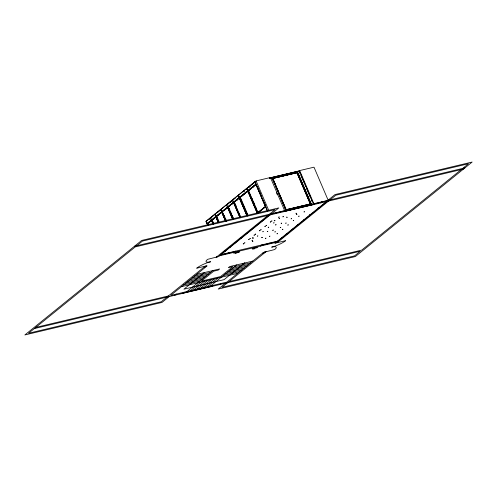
<?xml version="1.0" encoding="UTF-8"?>
<svg xmlns="http://www.w3.org/2000/svg" width="497" height="497" viewBox="0 0 497 497"><rect width="100%" height="100%" fill="white"/><g stroke="black" fill="none" stroke-linecap="round" stroke-linejoin="round"><path stroke-width="0.75" d="M275.574 224.93L276.146 224.663L275.618 224.948M287.173 217.313C285.955 217.997 287.657 217.059 286.663 217.052M272.766 230.335L273.331 230.061L272.785 230.353M278.568 217.438L278.947 216.891M277.419 233.584L277.04 233.739M277.444 233.689L277.065 233.845M282.824 229.204L282.445 229.365M282.855 229.31L282.47 229.471M288.235 224.83L287.856 224.992M288.26 224.936L287.881 225.098M293.64 220.457L293.261 220.618M293.665 220.562L293.286 220.724M299.051 216.083L298.666 216.238M299.076 216.189L298.697 216.344M304.456 211.703L304.077 211.865M304.481 211.809L304.102 211.97M244.847 242.797L244.462 242.958M244.872 242.903L244.493 243.064M250.252 238.423L249.873 238.585M250.277 238.529L249.898 238.69M255.663 234.05L255.278 234.205M255.688 234.155L255.303 234.311M261.068 229.67L260.689 229.831M261.093 229.776L260.714 229.937M266.473 225.296L266.094 225.458M266.504 225.402L266.119 225.563M271.884 220.923L271.505 221.084M271.909 221.028L271.53 221.184M252.259 240.455L251.936 240.529M252.501 240.262L252.178 240.337M257.663 236.081L257.347 236.156M257.906 235.882L257.583 235.957M263.075 231.701L262.751 231.776M263.311 231.509L262.994 231.583M268.479 227.328L268.156 227.402M268.722 227.135L268.399 227.21M273.89 222.954L273.567 223.029M274.127 222.755L273.81 222.836M279.295 218.574L278.972 218.655M279.538 218.382L279.215 218.456M269.734 236.305L269.411 236.386M269.977 236.112L269.654 236.187M275.139 231.931L274.822 232.006M275.381 231.739L275.058 231.813M280.55 227.558L280.227 227.632M280.793 227.365L280.47 227.44M285.955 223.184L285.638 223.259M286.197 222.985L285.874 223.066M291.366 218.804L291.043 218.885M291.602 218.612L291.285 218.686M296.771 214.431L296.448 214.505M297.013 214.238L296.69 214.313M136.694 245.748L142.459 241.076L275.108 209.61L216.152 257.316M255.812 181.461L254.967 181.666L205.944 221.333L207.64 225.197M232.559 199.987L206.031 221.432L206.976 223.638L227.464 207.069M278.258 240.977L220.32 254.775L270.387 214.238L284.719 210.84L270.436 177.516L256.104 180.914L246.816 188.431L247.761 190.637L255.918 184.045L254.973 181.846M209.56 218.885L211.225 217.543M211.765 217.102L212.853 216.22M217.357 212.579L221.513 209.212L220.668 209.417L225.694 221.022M227.93 204.025L229.117 203.062M230.304 202.099L235.603 197.812M243.313 191.575L244.518 190.6M246.326 189.133L247.537 188.158M248.717 187.201L254.035 182.896M209.585 219.028L211.219 217.705L209.604 219.022M206.354 221.687L207.317 223.88M233.404 202.267L227.539 207L226.595 204.795M233.478 202.192L239.225 197.557L238.28 195.352L232.534 199.993L233.379 202.273M256.061 184.12L206.994 223.793L207.963 223.569M211.43 220.413L207.218 223.812L209.218 222.65M213.468 223.762L211.946 220.208L216.201 216.791L218.643 222.476L216.052 216.667L221.681 212.113L222.053 212.026L225.762 220.544M225.837 221.202L221.873 211.958L227.868 207.317M232.994 219.239L227.812 207.156L233.441 202.602L233.814 202.509L240.213 217.444M240.461 217.27L234.006 202.354L239.684 197.794L233.633 202.441L235.559 201.341M247.257 215.356L239.641 197.582L247.643 191.109M257.458 213.064L247.916 190.885L256.278 184.331M222.109 212.014L216.425 216.58L218.916 222.252M221.873 211.958L227.924 207.305M227.812 207.156L233.87 202.496L240.268 217.431M256.34 184.319L248.289 190.798L257.788 212.822L265.783 206.354L264.87 204.224M212.971 219.618L214.17 218.649M217.978 215.568L219.662 214.201M223.799 210.858L224.924 209.951M226.048 209.038L227.172 208.131M228.608 206.963L230.297 205.596M231.422 204.689L233.112 203.323M236.684 200.434L237.808 199.521M238.933 198.614L240.057 197.7M242.151 196.004L243.294 195.079M244.437 194.153L245.58 193.234M246.723 192.308L247.866 191.382M249.283 190.233L250.997 188.848M252.712 187.462L253.855 186.537M254.998 185.617L256.135 184.691M269.355 178.392L270.436 177.516M297.666 172.204L297.411 172.409L310.96 204.025L311.215 203.82L297.666 172.204L272.07 178.485L297.293 172.502M278.332 192.066L272.778 178.373L286.179 209.647L285.738 210.007L278.513 193.147M296.97 172.77L310.37 204.043L296.97 172.77L272.542 178.56M298.865 171.229L299.306 170.875L313.582 204.192L284.359 211.132M257.365 212.927L265.727 206.373L264.814 204.236M257.347 213.114L265.727 206.373M258.042 212.902L265.591 206.789M205.193 266.181L161.19 301.791L28.54 333.257L135.252 246.91L267.895 215.443M206.199 266.112L206.485 265.876L196.65 268.212A10.996 2.435 -23.2 0 1 210.672 261.751A10.996 2.435 -23.2 0 1 207.609 259.341L217.729 256.775M169.204 296.591L161.997 302.424L24.85 334.953L141.651 240.442L278.798 207.914L218.686 256.551L216.437 257.086M174.826 295.255L176.267 294.087M275.767 213.58L277.208 212.412M227.837 253.284L228.353 252.867M204.472 272.555L183.921 289.179L224.085 279.649L244.636 263.025L245.04 263.342M182.697 293.385L184.138 292.224M283.638 211.71L285.079 210.548M183.896 292.895L184.257 292.603M284.837 211.219L285.197 210.927M234.292 252.283L235.733 251.115M186.947 291.553L212.902 270.554M190.32 290.757L201.136 282.004M193.693 289.956L204.509 281.203M197.067 289.155L207.876 280.401M200.434 288.353L211.25 279.606M203.807 287.552L214.623 278.805M207.181 286.757L217.997 278.003M210.554 285.955L236.51 264.951M260.397 246.09L261.844 244.922M211.442 286.365L211.803 286.073M312.383 204.689L312.743 204.397M211.921 286.452L213.362 285.29M312.861 204.776L314.303 203.615M268.989 243.518L269.504 243.108M219.792 284.588L221.233 283.42M320.733 202.913L322.174 201.745M276.655 241.704L277.164 241.287M225.414 283.253L218.202 289.086L355.349 256.558L472.15 162.047L335.003 194.575L274.897 243.213L285.663 240.672A10.996 2.435 -23.2 0 1 271.642 247.133A10.996 2.435 -23.2 0 1 274.704 249.544L264.578 252.109M278.165 241.051L328.275 200.502L313.998 167.185L299.666 170.583L313.942 203.907L328.275 200.502M266.162 251.569L221.879 287.365L354.529 255.893L360.3 251.227L34.305 328.585M277.121 242.698L335.81 195.209L468.46 163.743L462.695 168.415M461.247 169.576L361.748 250.09L229.105 281.557M296.007 213.219C297.262 213.294 295.429 214.064 296.262 213.511M281.383 223.401C280.55 223.936 282.439 223.234 281.184 223.078M242.791 263.876L244.636 263.025M235.348 253.501L239.355 251.936L237.516 251.749M254.129 249.047L252.29 248.867L256.297 247.295M270.076 177.808L299.306 170.875M269.821 178.019L299.045 171.08M269.641 178.162L298.119 171.403M269.883 178.199L272.841 177.497M276.531 176.621L278.749 176.1M280.227 175.745L283.184 175.043M291.31 173.118L295.746 172.068M270.542 178.094L272.754 177.566M283.104 175.112L285.315 174.584M272.188 178.392L297.529 172.316L311.079 203.932L285.738 210.007M271.927 178.603L297.082 172.676L310.488 203.95M247.748 190.823L248.593 190.624M247.916 190.885L248.717 190.699M239.094 194.986L238.249 195.191L247.195 215.959M239.641 197.582L240.442 197.39M233.273 199.701L232.428 199.9L240.101 217.68M233.484 202.36L234.329 202.161L234.932 203.571M228.508 206.876L227.707 207.063L232.838 219.034M221.724 211.877L222.569 211.679M215.574 214.021L214.729 214.219L218.245 222.308M214.859 214.306L215.804 216.506M210.424 217.897L211.436 220.041M216.052 216.667L216.854 216.481M216.145 216.804L211.573 220.295L212.368 220.103M211.436 220.202L212.281 220.003M207.454 223.979L211.852 220.308L213.381 223.867M286.179 209.647L310.606 203.857M311.215 203.82L285.949 209.84L281.992 200.595M288.589 209.399L295.268 207.814M298.977 206.932L305.649 205.348M134.445 246.282L464.937 167.88M284.098 211.337L313.327 204.404M283.924 211.48L313.222 204.484M269.306 215.114L463.496 169.042M261.869 221.606L260.962 221.538M318.919 208.075L318.012 208.007M252.799 228.496L253.594 228.303M252.625 228.632L253.427 228.44M309.674 215.102L310.476 214.909M246.81 233.335L247.612 233.149M304.661 219.612L303.748 219.544M240.989 238.051L241.784 237.858M298.038 224.514L298.84 224.327M240.871 238.144L241.666 237.957M297.92 224.613L298.716 224.42M235.05 242.853L235.851 242.666M292.099 229.322L292.901 229.129M229.229 247.562L230.024 247.376M286.278 234.031L287.08 233.838M229.111 247.661L229.906 247.469M286.16 234.13L286.955 233.938M224.762 251.178L225.557 250.991M281.811 237.647L282.607 237.454M220.612 254.998L235.218 251.532M261.335 245.338L276.81 241.666M219.674 255.75L275.885 242.418M275.164 243.002L277.407 242.468M233.733 253.265L239.355 251.936M252.29 248.867L257.912 247.531M265.876 251.799L263.627 252.333L226.856 282.085L170.645 295.423L207.15 265.883L204.901 266.417M263.36 252.551L265.609 252.016M204.18 267.001L206.429 266.467M262.64 253.135L264.889 252.6M196.601 274.419L219.649 268.952L218.208 270.12L213.71 271.188L201.453 281.103L220.562 276.568L232.82 266.653L228.322 267.721L229.763 266.554L252.811 261.087M194.439 276.17L210.74 272.3M234.348 266.703L250.65 262.838M192.277 277.916L208.578 274.052M232.186 268.455L248.481 264.584M190.115 279.668L206.417 275.804M230.024 270.2L246.319 266.336M187.953 281.42L204.248 277.556M227.856 271.952L244.157 268.088M185.791 283.172L202.086 279.302M225.694 273.704L241.996 269.834M183.623 284.918L199.924 281.053M223.532 275.456L239.834 271.586M181.461 286.67L237.672 273.338M35.753 327.424L168.396 295.957M183.418 292.808L212.641 285.868M183.058 293.093L212.281 286.16M278.966 217.456L279.283 216.99M252.805 238.181L252.65 237.69M274.928 220.78L274.971 220.382M253.302 238.287L253.29 237.759M274.437 220.867L274.487 220.401M252.805 238.374L252.793 237.796M274.164 220.351L274.45 220.575M299.349 171.794L300.263 173.919M300.871 175.335L304.214 183.132M304.823 184.555L305.73 186.679M306.338 188.096L310.594 198.023M311.507 200.148L312.11 201.565M297.591 173.204L310.544 203.416M310.532 214.511L309.737 214.698M272.66 178.466L286.067 209.746M272.443 178.187L285.992 209.802M278.941 193.488L279.854 195.619M280.463 197.042L281.377 199.173M272.306 178.299L285.856 209.914M272.493 179.094L273.393 181.206M273.996 182.61L274.897 184.716M275.5 186.12L276.407 188.233M277.009 189.637L277.91 191.743M276.456 192.699L277.369 194.824M256.104 180.914L268.865 210.691M257.862 187.872L258.775 190.003M259.384 191.426L260.298 193.557M260.906 194.979L261.82 197.116M257.502 187.176L260.242 193.575M260.85 194.992L261.764 197.129M262.373 198.552L264.205 202.813M254.967 181.666L267.529 210.883M255.924 184.232L267.343 210.877M255.912 184.418L265.355 206.46M252.066 198.514L252.675 199.937M253.892 202.782L254.812 204.913M255.421 206.336L256.334 208.473M248.891 191.32L254.327 204M254.862 205.255L255.837 207.522M256.353 208.74L257.34 211.045M257.514 213.045L248.065 191.01L240.014 197.495L247.686 215.257M246.692 188.357L257.458 213.368M247.655 190.923L257.322 213.48M240.616 198.017L247.86 214.921M239.517 197.508L247.363 215.816M239.25 197.725L247.015 215.841M239.256 197.893L246.879 215.667M235.044 203.677L235.957 205.808M235.522 204.95L236.442 207.094M237.013 208.436L237.951 210.616M238.51 211.921L239.405 214.008M239.461 214.132L240.362 216.245M233.435 202.428L240.001 217.761M229.105 208.268L229.999 210.355M230.596 211.753L231.49 213.84M232.093 215.238L233.484 218.338M228.241 207.05L233.422 219.14M228.185 207.063L233.366 219.152M227.589 207.162L232.72 219.134M226.489 204.702L227.545 207.168M227.489 207.237L232.677 219.494M224.06 215.164L224.986 217.313M225.557 218.649L226.489 220.836M222.302 211.859L226.265 221.097M222.246 211.871L226.203 221.115M220.674 209.585L221.643 211.784M221.674 211.946L225.557 221.003M221.681 212.113L225.334 220.649M217.158 217.189L218.071 219.326M216.748 216.388L217.351 217.798M218.239 219.873L218.86 221.32M215.947 216.58L218.363 222.215M215.754 216.735L218.214 222.581M212.803 221.457L213.399 222.849M212.002 220.19L213.524 223.749M211.797 220.32L213.325 223.88M210.38 217.742L213.095 223.849M211.405 220.252L212.952 223.967M207.647 223.712L208.255 225.135M207.591 223.725L208.2 225.147M206.243 221.569L207.833 225.234M265.423 238.423L265.988 238.162L265.429 238.405M267.287 231.627L267.852 231.372L267.293 231.608M282.93 216.816L283.495 216.562L282.936 216.798M252.414 241.505L252.979 241.256L252.42 241.486M261.739 237.678L262.298 237.417L261.739 237.678M246.698 188.537L238.374 195.265L239.343 197.458L247.643 190.742L246.698 188.537M231.503 201.291L230.335 202.236L231.527 201.285M244.536 190.749L243.35 191.712L244.555 190.742M247.5 188.351L246.313 189.307L247.518 188.344M249.96 186.356L248.798 187.301L249.985 186.35M243.729 243.704L243.263 243.921L243.729 243.704M249.14 239.33L248.668 239.542L249.14 239.33M254.545 234.951L254.079 235.168L254.545 234.951M259.956 230.577L259.484 230.794L259.956 230.577M265.361 226.203L264.895 226.415L265.361 226.203M270.772 221.824L270.3 222.041L270.772 221.824"/></g></svg>
